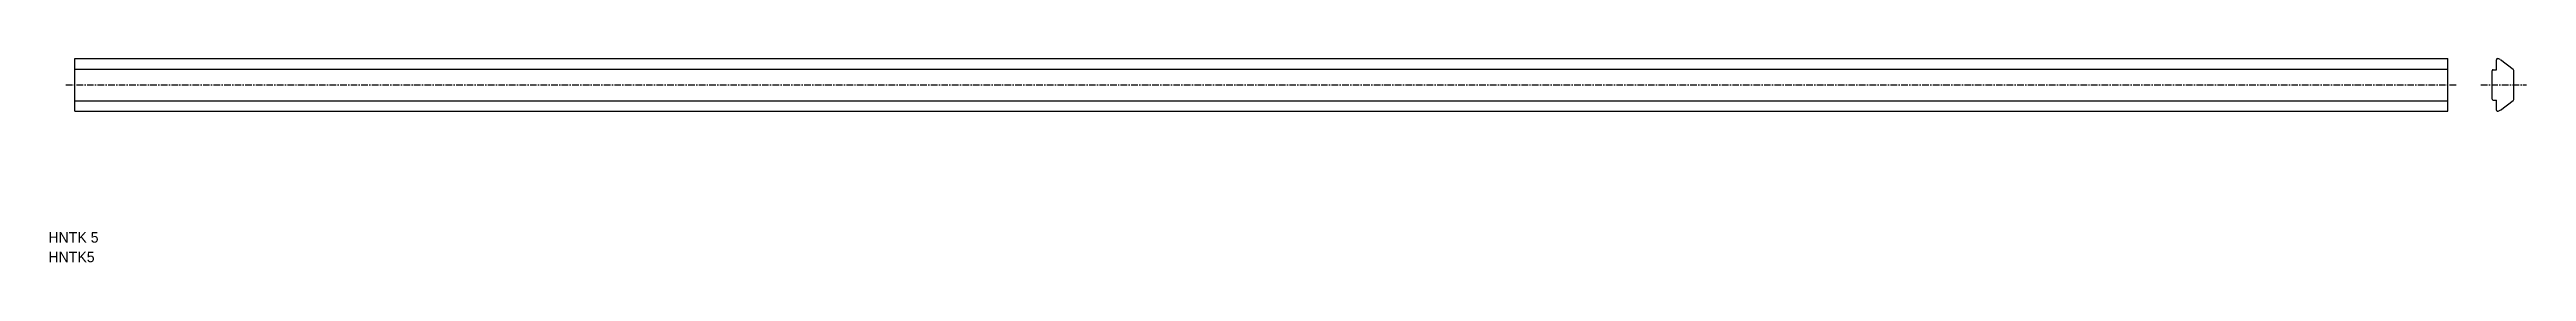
# Model space of a CAD drawing. Extents: x 0 to 470, y 0 to 39.
import ezdxf

# ---------------------------------------------------------------- set-up
doc = ezdxf.new("R2010")
doc.units = 0
doc.linetypes.add('CENTER', pattern=[2, 1.25, -0.25, 0.25, -0.25])
doc.layers.get('0').update_dxf_attribs({"linetype": 'CONTINUOUS'})
doc.layers.add('CENTER', color=1, linetype='CENTER')

msp = doc.modelspace()

# ---------------------------------------------------------------- linework, layer by layer
at = {"color": 7, "linetype": 'CONTINUOUS'}
for p, q in [((5, 38.72), (455, 38.72)), ((5, 28.72), (5, 38.72)), ((455, 28.72), (455, 38.72)), ((464.2, 36.62), (464.2, 38.52)), ((464.96, 38.54), (467.37, 36.71)), ((5, 36.72), (455, 36.72)), ((463.4, 31.02), (463.4, 36.42)), ((463.6, 36.62), (464.2, 36.62)), ((467.5, 30.98), (467.5, 36.46)), ((5, 30.72), (455, 30.72)), ((5, 28.72), (455, 28.72)), ((463.6, 30.82), (464.2, 30.82)), ((464.2, 28.92), (464.2, 30.82)), ((464.96, 28.9), (467.37, 30.73))]:
    msp.add_line(p, q, dxfattribs=at)
for centre, radius, start, end in [((464.4, 38.52), 0.2, 86.4721, 180), ((464.38, 37.72), 1, 55.008, 88.4225), ((463.6, 36.42), 0.2, 90, 180), ((467.2, 36.46), 0.3, 360, 55.008), ((463.6, 31.02), 0.2, 180, 270), ((464.4, 28.92), 0.2, 180, 273.5258), ((464.38, 29.72), 1, 271.5771, 304.9921), ((467.2, 30.98), 0.3, 304.9921, 360)]:
    msp.add_arc(centre, radius, start, end, dxfattribs=at)
at = {"layer": 'CENTER', "color": 1, "linetype": 'CENTER'}
for p, q in [((3.33, 33.72), (456.63, 33.72)), ((461.25, 33.72), (469.91, 33.72))]:
    msp.add_line(p, q, dxfattribs=at)

# ---------------------------------------------------------------- texts
at = {"color": 7, "linetype": 'CONTINUOUS'}
for s, p in [('HNTK 5', (0, 3.72)), ('HNTK5', (0, 0))]:
    msp.add_text(s, height=2, dxfattribs=at).set_placement(p)

doc.saveas('drawing.dxf')
